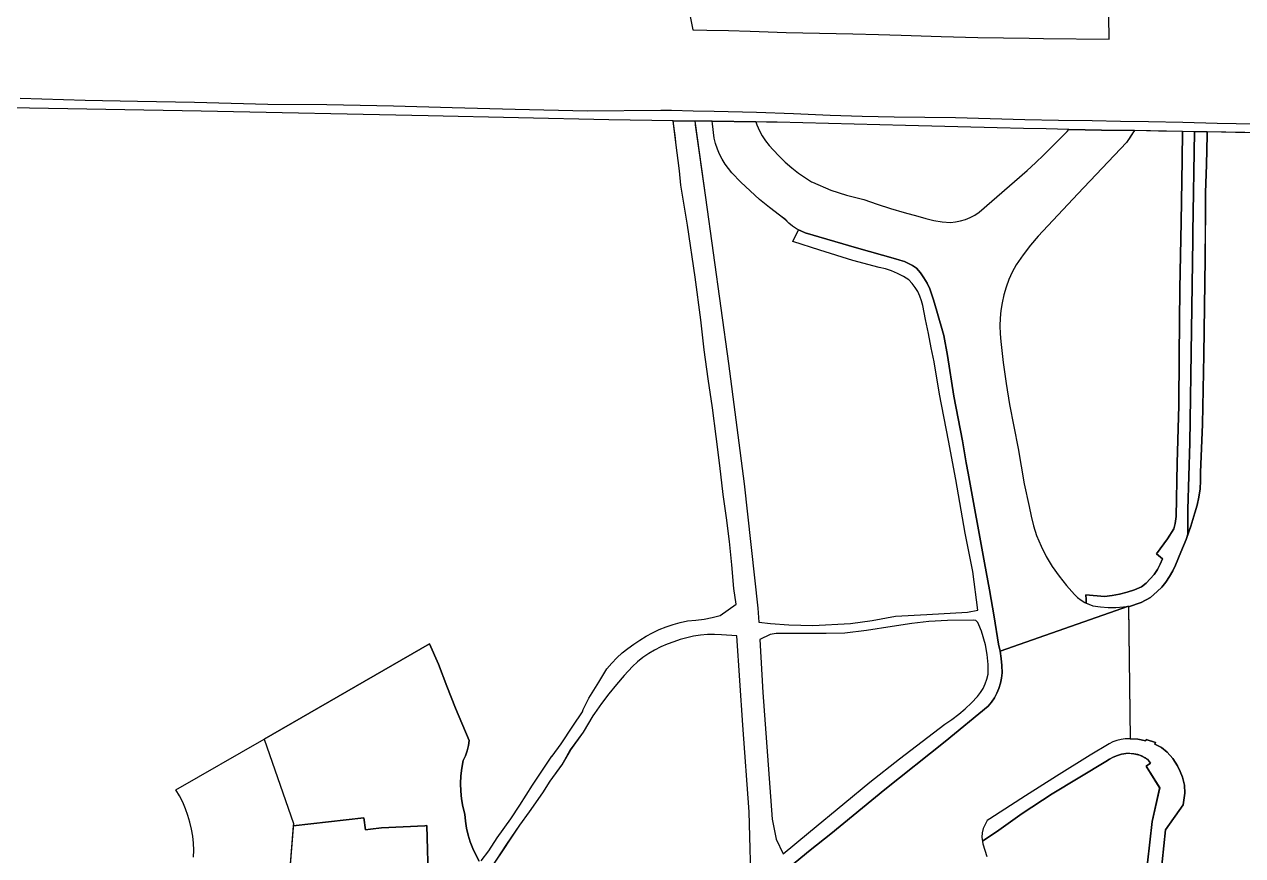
# Model space of a CAD drawing. Header units: inches. Extents: x 1273557 to 1282364, y 239587 to 246310.
# Drawn here: x 1278210 to 1278783, y 244284 to 244675 of the extents above; entities that cross this region are included whole.
import ezdxf

# ---------------------------------------------------------------- set-up
doc = ezdxf.new("R2010")
doc.units = ezdxf.units.IN
doc.header["$MEASUREMENT"] = 0
for name, color, linetype in [('BLDG-UW', 231, 'Continuous'), ('GRASS', 3, 'Continuous'), ('PATH', 253, 'Continuous'), ('PATH-ISLAND', 252, 'Continuous'), ('STREET-NONUW', 4, 'Continuous'), ('STREET-UW', 50, 'Continuous')]:
    doc.layers.add(name, color=color, linetype=linetype)
doc.layers.add('PRKG-UW-OFF', color=62, linetype='Continuous', lineweight=30)

msp = doc.modelspace()

# ---------------------------------------------------------------- linework, layer by layer
at = {"layer": 'BLDG-UW'}
msp.add_lwpolyline([(1278289.66, 244283.22), (1278289.72, 244286.56), (1278289.57, 244289.89), (1278289.22, 244293.21), (1278288.66, 244296.5), (1278287.91, 244299.75), (1278286.96, 244302.95), (1278285.82, 244306.08), (1278284.5, 244309.14), (1278282.99, 244312.11), (1278281.3, 244314.99), (1278322.86, 244338.72), (1278336.53, 244299.15), (1278333.67, 244262.26)], dxfattribs=at)
at = {"layer": 'GRASS'}
for points in [[(1278424.72, 244281.52), (1278428.3, 244286.27), (1278432.31, 244292.42), (1278438.62, 244301.39), (1278442.95, 244307.77), (1278448.85, 244317.12), (1278452.39, 244322.37), (1278458.03, 244330.75), (1278458.07, 244330.72), (1278462.39, 244336.56), (1278467.88, 244344.89), (1278472.31, 244351.67), (1278472.75, 244352.65), (1278475.36, 244358.02), (1278480.02, 244365.54), (1278483.86, 244371.8), (1278486.08, 244374.44), (1278488.45, 244376.94), (1278490.98, 244379.28), (1278493.65, 244381.45), (1278496.46, 244383.44), (1278499.38, 244385.25), (1278502.29, 244387.12), (1278505.31, 244388.81), (1278508.43, 244390.31), (1278511.65, 244391.61), (1278514.94, 244392.72), (1278518.3, 244393.62), (1278521.71, 244394.31), (1278525.61, 244394.64), (1278529.48, 244395.18), (1278533.33, 244395.92), (1278537.13, 244396.86), (1278544.51, 244402.15), (1278543.51, 244409.55), (1278542.55, 244420.64), (1278541.38, 244431.7), (1278540.01, 244442.75), (1278538.43, 244453.76), (1278536.86, 244467.37), (1278535.18, 244480.97), (1278533.39, 244494.56), (1278531.49, 244508.13), (1278529.48, 244521.68), (1278527.9, 244535.83), (1278525.3, 244555.89), (1278521.76, 244580.37), (1278518.54, 244599.22), (1278517.88, 244605.84), (1278516.3, 244619.19), (1278514.9, 244629.44), (1278484.72, 244629.86), (1278399.83, 244631.7), (1278293.25, 244633.91), (1278203.57, 244635.45)], [(1278551.84, 244264.24), (1278550.65, 244304.58), (1278547.66, 244345.28), (1278544.82, 244387.34), (1278537.67, 244387.85), (1278534.37, 244387.99), (1278531.08, 244387.92), (1278527.81, 244387.64), (1278524.57, 244387.15), (1278521.38, 244386.46), (1278518.26, 244385.56), (1278515.22, 244384.47), (1278512.15, 244383.41), (1278509.16, 244382.14), (1278506.26, 244380.66), (1278503.47, 244378.99), (1278500.79, 244377.13), (1278498.24, 244375.08), (1278495.84, 244372.86), (1278492.02, 244368.71), (1278488.32, 244364.42), (1278484.74, 244360), (1278481.3, 244355.45), (1278477.99, 244350.79), (1278477.3, 244349.67), (1278472.68, 244342.11), (1278466.66, 244333.71), (1278466.52, 244333.47), (1278462.82, 244326.95), (1278462.8, 244326.97), (1278457.02, 244319.07), (1278453.51, 244313.59), (1278447.27, 244304.64), (1278442.83, 244298.29), (1278436.8, 244289.43), (1278436.6, 244289.13), (1278429.34, 244278.12)], [(1278289.66, 244283.22), (1278289.72, 244286.56), (1278289.57, 244289.89), (1278289.22, 244293.21), (1278288.66, 244296.5), (1278287.91, 244299.75), (1278286.96, 244302.95), (1278285.82, 244306.08), (1278284.5, 244309.14), (1278282.99, 244312.11), (1278281.3, 244314.99), (1278322.86, 244338.72), (1278400.48, 244383.51), (1278404.78, 244374.02), (1278408.65, 244363.6), (1278412.75, 244353.26), (1278419.06, 244338.19), (1278418.76, 244335.71), (1278418.2, 244333.28), (1278417.38, 244330.93), (1278416.31, 244328.68), (1278415.64, 244325.12), (1278415.23, 244321.51), (1278415.08, 244317.89), (1278415.19, 244314.26), (1278415.55, 244310.65), (1278416.17, 244307.08), (1278417.05, 244303.56), (1278417.33, 244300.23), (1278417.85, 244296.94), (1278418.6, 244293.69), (1278419.58, 244290.5), (1278420.79, 244287.39), (1278422.21, 244284.37), (1278423.85, 244281.47)], [(1278737.93, 244280.69), (1278740, 244300), (1278743.52, 244315.6), (1278743.39, 244316.21), (1278737.29, 244326.1), (1278739.26, 244327.5), (1278738.26, 244328.79), (1278736.73, 244329.93), (1278735.06, 244330.85), (1278733.28, 244331.52), (1278731.43, 244331.94), (1278729.54, 244332.1), (1278727.65, 244331.99), (1278725.66, 244331.66), (1278723.7, 244331.12), (1278721.8, 244330.37), (1278719.98, 244329.43), (1278718.25, 244328.31), (1278693.11, 244313.12), (1278679, 244303.76), (1278668.08, 244296.04), (1278660.95, 244291.26), (1278660.31, 244290.83), (1278660.55, 244289.6), (1278661.37, 244286.59), (1278662.42, 244283.66)], [(1278399.95, 244269.63), (1278399.25, 244298.15), (1278398.23, 244298.1), (1278377.85, 244297.1), (1278372.82, 244296.52), (1278370.44, 244296.19), (1278369.65, 244301.77), (1278336.45, 244298.06), (1278333.67, 244262.26)]]:
    msp.add_lwpolyline(points, dxfattribs=at)
for points in [[(1278533.45, 244627.99), (1278533.29, 244629.19), (1278525.12, 244629.3), (1278525.28, 244628.16), (1278525.37, 244627.54), (1278530.17, 244593.3), (1278540.91, 244515.36), (1278548.35, 244458.8), (1278554.81, 244400.36), (1278555.19, 244393.83), (1278560.72, 244393.14), (1278569.4, 244392.52), (1278580.62, 244392.21), (1278598.31, 244393.05), (1278608.43, 244394.5), (1278619.43, 244396.55), (1278634.12, 244397.36), (1278653.33, 244398.52), (1278658.19, 244399.35), (1278655.81, 244417.63), (1278652.14, 244435.52), (1278647.73, 244460.82), (1278644.34, 244479.18), (1278640.17, 244500.98), (1278637.55, 244516.09), (1278636.21, 244522.72), (1278634.89, 244529.36), (1278633.57, 244535.99), (1278632.27, 244542.62), (1278631.72, 244544.86), (1278630.94, 244547.04), (1278629.94, 244549.12), (1278628.73, 244551.09), (1278627.32, 244552.93), (1278625.73, 244554.61), (1278623.14, 244556.25), (1278620.43, 244557.67), (1278617.61, 244558.83), (1278614.72, 244559.75), (1278611.77, 244560.4), (1278599.4, 244563.69), (1278583.82, 244568.55), (1278571.19, 244572.65), (1278573.93, 244578.14), (1278572.97, 244578.65), (1278571.12, 244579.88), (1278569.39, 244581.27), (1278567.86, 244582.77), (1278567.8, 244582.82), (1278564.97, 244584.99), (1278560.2, 244588.61), (1278555.58, 244592.43), (1278551.1, 244596.42), (1278546.78, 244600.59), (1278542.62, 244604.93), (1278540.9, 244606.94), (1278539.34, 244609.09), (1278537.96, 244611.34), (1278536.76, 244613.7), (1278535.75, 244616.14), (1278534.93, 244618.66), (1278534.32, 244621.23)], [(1278624.21, 244627.2), (1278563.81, 244628.77), (1278558.82, 244628.83), (1278553.83, 244628.9), (1278554.24, 244627.56), (1278555.48, 244624.7), (1278556.8, 244622.26), (1278558.33, 244619.96), (1278560.06, 244617.8), (1278561.98, 244615.8), (1278564.72, 244612.83), (1278567.62, 244610.01), (1278570.66, 244607.34), (1278573.84, 244604.85), (1278577.14, 244602.53), (1278580.05, 244600.72), (1278580.38, 244600.51), (1278589.02, 244596.74), (1278596.44, 244594.41), (1278604.57, 244592.42), (1278610.8, 244590.23), (1278617.1, 244588.19), (1278623.46, 244586.31), (1278629.87, 244584.59), (1278633.63, 244583.46), (1278637.47, 244582.6), (1278641.36, 244581.99), (1278645.28, 244581.65), (1278647.66, 244581.91), (1278650.02, 244582.39), (1278652.33, 244583.09), (1278654.57, 244583.99), (1278656.73, 244585.1), (1278658.78, 244586.39), (1278681.36, 244606.04), (1278685.25, 244609.7), (1278689.15, 244613.36), (1278696.72, 244620.91), (1278700.04, 244624.43), (1278700.93, 244625.37), (1278690.26, 244625.57), (1278679.6, 244625.77), (1278667.28, 244626.09)], [(1278753.09, 244550.55), (1278753.64, 244581.8), (1278754.18, 244611), (1278754.26, 244624.37), (1278731.69, 244624.79), (1278730.96, 244623.67), (1278729.72, 244621.77), (1278728.02, 244619.15), (1278705.05, 244595.13), (1278686.51, 244575.2), (1278682.89, 244570.89), (1278679.4, 244566.35), (1278676.12, 244561.66), (1278674.33, 244558.29), (1278672.76, 244554.81), (1278671.44, 244551.23), (1278670.36, 244547.57), (1278669.53, 244543.85), (1278668.93, 244540.25), (1278668.56, 244536.62), (1278668.44, 244532.98), (1278668.56, 244529.33), (1278668.91, 244525.7), (1278670.03, 244515.82), (1278671.38, 244505.96), (1278672.97, 244496.07), (1278677.02, 244475.43), (1278679.88, 244458.84), (1278682.32, 244448.17), (1278683.14, 244443.53), (1278684.25, 244438.96), (1278685.65, 244434.46), (1278687.82, 244429.43), (1278690.3, 244424.55), (1278693.08, 244419.84), (1278696.38, 244415.35), (1278699.87, 244410.99), (1278703.53, 244406.78), (1278705.01, 244405.35), (1278706.65, 244404.1), (1278708.4, 244403.03), (1278709.05, 244402.73), (1278709.02, 244403.33), (1278708.97, 244404.39), (1278708.88, 244406.57), (1278717.64, 244405.8), (1278721.23, 244406.21), (1278724.78, 244406.88), (1278728.28, 244407.78), (1278731.71, 244408.93), (1278735.06, 244410.32), (1278737.2, 244412.1), (1278739.16, 244414.07), (1278740.94, 244416.22), (1278742.5, 244418.52), (1278743.85, 244420.96), (1278744.97, 244423.51), (1278742.02, 244425.83), (1278747.19, 244432.94), (1278750.22, 244437.68), (1278750.81, 244440.19), (1278751.26, 244443.41), (1278751.88, 244468.48), (1278752.65, 244495.55), (1278752.7, 244518.97)], [(1278765.61, 244608.66), (1278765.88, 244622.84), (1278765.91, 244624.15), (1278765.06, 244624.17), (1278759.92, 244624.26), (1278759.16, 244576.89), (1278759.1, 244573.48), (1278758.61, 244530.92), (1278757.76, 244478.05), (1278756.78, 244446.64), (1278756.84, 244436.71), (1278756.85, 244435.04), (1278758.19, 244438.83), (1278760.15, 244445.08), (1278761.21, 244448.78), (1278762.02, 244452.55), (1278762.56, 244456.37), (1278762.83, 244460.22), (1278762.83, 244464.07), (1278763.65, 244486.82), (1278764.29, 244519.41), (1278764.97, 244564.68), (1278765.06, 244578.76), (1278765.17, 244595.75)], [(1278621.37, 244329.47), (1278642.61, 244345.77), (1278645.95, 244348.02), (1278649.16, 244350.46), (1278652.24, 244353.06), (1278655.18, 244355.83), (1278657.96, 244358.76), (1278659.4, 244360.63), (1278660.64, 244362.64), (1278661.65, 244364.77), (1278662.44, 244366.99), (1278662.98, 244369.29), (1278662.93, 244373.92), (1278662.52, 244378.54), (1278661.76, 244383.11), (1278659.8, 244389.53), (1278658.62, 244392.57), (1278658.16, 244393.65), (1278657.16, 244394.54), (1278656.08, 244394.75), (1278643.95, 244394.53), (1278635.19, 244394.01), (1278627.1, 244393.14), (1278617.92, 244391.75), (1278605.84, 244389.84), (1278595.67, 244388.52), (1278586.8, 244388.38), (1278563.45, 244388.36), (1278560.55, 244387.99), (1278555.68, 244385.54), (1278557.14, 244360.74), (1278561.57, 244301.23), (1278563.31, 244291.69), (1278566.71, 244284.92), (1278578.59, 244294.78), (1278595.64, 244308.9), (1278607.45, 244318.48)]]:
    msp.add_lwpolyline(points, close=True, dxfattribs=at)
at = {"layer": 'PATH'}
for points in [[(1278208.17, 244640.09), (1278238.62, 244639.09), (1278263.27, 244638.65), (1278289.98, 244638.15), (1278324.56, 244637.3), (1278352.21, 244637.12), (1278383.6, 244636.39), (1278411.08, 244635.63), (1278440.76, 244634.86), (1278474.6, 244634.12), (1278509.16, 244634.45), (1278514.23, 244634.34), (1278524.45, 244634.12), (1278534.2, 244633.91), (1278554.17, 244633.48), (1278571.48, 244632.76), (1278588.79, 244632.04), (1278603.79, 244631.63), (1278618.78, 244631.22), (1278633.2, 244631.08), (1278647.62, 244630.94), (1278663.9, 244630.46), (1278680.17, 244629.98), (1278696.02, 244629.72), (1278711.87, 244629.47), (1278725.13, 244629.31), (1278738.39, 244629.15), (1278754.53, 244628.7), (1278770.67, 244628.25), (1278779.48, 244628.13), (1278788.3, 244628)], [(1278792.44, 244623.67), (1278765.91, 244624.15), (1278765.06, 244624.17), (1278762.49, 244624.21), (1278759.92, 244624.26), (1278754.26, 244624.37), (1278742.98, 244624.58), (1278731.69, 244624.79), (1278716.31, 244625.08), (1278708.62, 244625.23), (1278700.93, 244625.37), (1278690.26, 244625.57), (1278679.6, 244625.77), (1278667.28, 244626.09), (1278624.21, 244627.2), (1278563.81, 244628.77), (1278558.82, 244628.83), (1278553.83, 244628.9), (1278543.56, 244629.04), (1278533.29, 244629.19), (1278525.12, 244629.3), (1278514.9, 244629.44), (1278484.72, 244629.86), (1278399.83, 244631.7), (1278293.25, 244633.91), (1278203.57, 244635.45)], [(1278424.72, 244281.52), (1278428.3, 244286.27), (1278432.31, 244292.42), (1278438.62, 244301.39), (1278442.95, 244307.77), (1278448.85, 244317.12), (1278452.39, 244322.37), (1278458.03, 244330.75), (1278458.07, 244330.72), (1278462.39, 244336.56), (1278467.88, 244344.89), (1278472.31, 244351.67), (1278472.75, 244352.65), (1278475.36, 244358.02), (1278480.02, 244365.54), (1278483.86, 244371.8), (1278486.08, 244374.44), (1278488.45, 244376.94), (1278490.98, 244379.28), (1278493.65, 244381.45), (1278496.46, 244383.44), (1278499.38, 244385.25), (1278502.29, 244387.12), (1278505.31, 244388.81), (1278508.43, 244390.31), (1278511.65, 244391.61), (1278514.94, 244392.72), (1278518.3, 244393.62), (1278521.71, 244394.31), (1278525.61, 244394.64), (1278529.48, 244395.18), (1278533.33, 244395.92), (1278537.13, 244396.86), (1278544.51, 244402.15), (1278543.51, 244409.55), (1278542.55, 244420.64), (1278541.38, 244431.7), (1278540.01, 244442.75), (1278538.43, 244453.76), (1278536.86, 244467.37), (1278535.18, 244480.97), (1278533.39, 244494.56), (1278531.49, 244508.13), (1278529.48, 244521.68), (1278527.9, 244535.83), (1278525.3, 244555.89), (1278521.76, 244580.37), (1278518.54, 244599.22), (1278517.88, 244605.84), (1278516.3, 244619.19), (1278516.02, 244621.24), (1278514.9, 244629.44), (1278525.12, 244629.3), (1278525.28, 244628.16), (1278526.22, 244621.45), (1278530.17, 244593.3), (1278540.91, 244515.36), (1278548.35, 244458.8), (1278554.81, 244400.36), (1278555.19, 244393.83), (1278560.72, 244393.14), (1278569.4, 244392.52), (1278580.62, 244392.21), (1278598.31, 244393.05), (1278608.43, 244394.5), (1278619.43, 244396.55), (1278634.12, 244397.36), (1278653.33, 244398.52), (1278658.19, 244399.35), (1278655.81, 244417.63), (1278652.14, 244435.52), (1278647.73, 244460.82), (1278644.34, 244479.18), (1278640.17, 244500.98), (1278637.55, 244516.09), (1278636.21, 244522.72), (1278634.89, 244529.36), (1278633.57, 244535.99), (1278632.27, 244542.62), (1278631.72, 244544.86), (1278630.94, 244547.04), (1278629.94, 244549.12), (1278628.73, 244551.09), (1278627.32, 244552.93), (1278625.73, 244554.61), (1278623.14, 244556.25), (1278620.43, 244557.67), (1278617.61, 244558.83), (1278614.72, 244559.75), (1278611.77, 244560.4), (1278599.4, 244563.69), (1278583.82, 244568.55), (1278571.19, 244572.65), (1278573.93, 244578.14), (1278574.92, 244577.62), (1278576.95, 244576.77), (1278601.17, 244569.77), (1278619.45, 244564.45), (1278621.56, 244563.95), (1278623.61, 244563.26), (1278625.59, 244562.39), (1278627.47, 244561.33), (1278629.25, 244560.11), (1278631.15, 244557.93), (1278632.84, 244555.58), (1278634.32, 244553.09), (1278635.57, 244550.48), (1278637.31, 244545.2), (1278638.85, 244539.85), (1278642.09, 244528.46), (1278643.86, 244519.11), (1278646.87, 244499.97), (1278650.86, 244479.06), (1278652.67, 244468.72), (1278653.64, 244463.73), (1278661.24, 244421.71), (1278663.55, 244408.97), (1278665.78, 244396.21), (1278667.92, 244383.45), (1278668.64, 244380.1), (1278669.14, 244376.72), (1278669.44, 244373.31), (1278669.51, 244369.89), (1278669.26, 244367.43), (1278668.77, 244365.01), (1278668.05, 244362.64), (1278667.11, 244360.37), (1278665.95, 244358.19), (1278664.59, 244356.14), (1278663.04, 244354.24), (1278642.83, 244337.64), (1278614.5, 244315.13), (1278589.11, 244294.33), (1278579.37, 244286.51), (1278569.69, 244278.6)], [(1278551.84, 244264.24), (1278550.65, 244304.58), (1278547.66, 244345.28), (1278544.82, 244387.34), (1278537.67, 244387.85), (1278534.37, 244387.99), (1278531.08, 244387.92), (1278527.81, 244387.64), (1278524.57, 244387.15), (1278521.38, 244386.46), (1278518.26, 244385.56), (1278515.22, 244384.47), (1278512.15, 244383.41), (1278509.16, 244382.14), (1278506.26, 244380.66), (1278503.47, 244378.99), (1278500.79, 244377.13), (1278498.24, 244375.08), (1278495.84, 244372.86), (1278492.02, 244368.71), (1278488.32, 244364.42), (1278484.74, 244360), (1278481.3, 244355.45), (1278477.99, 244350.79), (1278477.3, 244349.67), (1278472.68, 244342.11), (1278466.64, 244333.68), (1278462.96, 244327.19), (1278457.02, 244319.07), (1278453.51, 244313.59), (1278447.27, 244304.64), (1278442.83, 244298.29), (1278436.73, 244289.33), (1278429.34, 244278.12)], [(1278743.95, 244273.54), (1278746.33, 244296.07), (1278754.63, 244307.94), (1278755.48, 244313.33), (1278755.28, 244317.15), (1278754.29, 244320.9), (1278753.28, 244323.58), (1278752.01, 244326.15), (1278749.78, 244329.7), (1278747.13, 244332.58), (1278744.37, 244334.91), (1278741.37, 244336.43), (1278741.63, 244337.27), (1278737.25, 244338.62), (1278737.04, 244337.95), (1278733.3, 244338.78), (1278729.76, 244338.96), (1278727.44, 244338.88), (1278725.44, 244338.61), (1278723.49, 244338.13), (1278721.62, 244337.46), (1278719.85, 244336.6), (1278710.87, 244331.28), (1278695.07, 244321.42), (1278680.52, 244312.12), (1278663.74, 244301.31), (1278662.53, 244300.5), (1278661.51, 244298.7), (1278660.72, 244296.77), (1278660.2, 244294.74), (1278659.96, 244292.66), (1278660.31, 244290.83), (1278668.08, 244296.04), (1278679, 244303.76), (1278693.11, 244313.12), (1278718.25, 244328.31), (1278719.98, 244329.43), (1278721.8, 244330.37), (1278723.7, 244331.12), (1278725.66, 244331.66), (1278728.73, 244332.17), (1278731.43, 244331.94), (1278734.24, 244331.3), (1278737.86, 244329.31), (1278739.26, 244327.5), (1278737.29, 244326.1), (1278743.59, 244315.89), (1278740, 244300), (1278737.93, 244280.69)]]:
    msp.add_lwpolyline(points, dxfattribs=at)
msp.add_lwpolyline([(1278759.1, 244573.48), (1278759.16, 244576.89), (1278759.92, 244624.26), (1278754.26, 244624.37), (1278754.18, 244611), (1278753.64, 244581.8), (1278753.09, 244550.55), (1278752.7, 244518.97), (1278752.65, 244495.55), (1278751.88, 244468.48), (1278751.26, 244443.41), (1278750.81, 244440.19), (1278750.22, 244437.68), (1278747.19, 244432.94), (1278742.02, 244425.83), (1278744.97, 244423.51), (1278743.85, 244420.96), (1278742.5, 244418.52), (1278740.94, 244416.22), (1278739.16, 244414.07), (1278737.2, 244412.1), (1278735.06, 244410.32), (1278731.71, 244408.93), (1278728.28, 244407.78), (1278724.78, 244406.88), (1278721.23, 244406.21), (1278717.64, 244405.8), (1278708.88, 244406.57), (1278708.97, 244404.39), (1278709.02, 244403.33), (1278709.05, 244402.73), (1278710.27, 244402.16), (1278712.21, 244401.5), (1278715.76, 244400.96), (1278719.36, 244400.68), (1278722.96, 244400.68), (1278726.56, 244400.94), (1278729, 244401.26), (1278729, 244401.01), (1278734.92, 244402.96), (1278739.26, 244405.36), (1278742.48, 244408.1), (1278744.61, 244410.28), (1278746.54, 244412.63), (1278748.25, 244415.15), (1278749.73, 244417.81), (1278750.97, 244420.59), (1278753.6, 244426.58), (1278756.01, 244432.67), (1278756.85, 244435.04), (1278756.84, 244436.71), (1278756.78, 244446.64), (1278757.76, 244478.05), (1278758.61, 244530.92)], close=True, dxfattribs=at)
at = {"layer": 'PATH-ISLAND'}
msp.add_lwpolyline([(1278652.24, 244353.06), (1278655.18, 244355.83), (1278657.96, 244358.76), (1278659.4, 244360.63), (1278660.64, 244362.64), (1278661.65, 244364.77), (1278662.44, 244366.99), (1278662.98, 244369.29), (1278662.93, 244373.92), (1278662.52, 244378.54), (1278661.76, 244383.11), (1278659.8, 244389.53), (1278658.62, 244392.57), (1278658.16, 244393.65), (1278657.16, 244394.54), (1278656.08, 244394.75), (1278643.95, 244394.53), (1278635.19, 244394.01), (1278627.1, 244393.14), (1278617.92, 244391.75), (1278605.84, 244389.84), (1278595.67, 244388.52), (1278586.8, 244388.38), (1278563.45, 244388.36), (1278560.55, 244387.99), (1278555.68, 244385.54), (1278557.14, 244360.74), (1278561.57, 244301.23), (1278563.31, 244291.69), (1278566.71, 244284.92), (1278578.59, 244294.78), (1278595.64, 244308.9), (1278607.45, 244318.48), (1278621.37, 244329.47), (1278642.61, 244345.77), (1278645.95, 244348.02), (1278649.16, 244350.46)], close=True, dxfattribs=at)
at = {"layer": 'PRKG-UW-OFF'}
msp.add_lwpolyline([(1278719.87, 244667.7), (1278719.54, 244689.67), (1278577.51, 244691.95), (1278578.5, 244752.7), (1278568.64, 244752.86), (1278574.94, 245168.03), (1278424.87, 245164.23), (1278524.25, 244672.22), (1278530.74, 244672.05), (1278540.98, 244671.8), (1278551.22, 244671.54), (1278559.66, 244671.26), (1278568.09, 244670.98), (1278583.73, 244670.62), (1278599.37, 244670.26), (1278611.5, 244669.9), (1278622.1, 244669.58), (1278640.89, 244669.02), (1278658.15, 244668.51), (1278682.19, 244668.19), (1278689.02, 244668.1)], close=True, dxfattribs=at)
at = {"layer": 'STREET-NONUW'}
msp.add_lwpolyline([(1278580.38, 244600.51), (1278589.02, 244596.74), (1278596.44, 244594.41), (1278604.57, 244592.42), (1278610.8, 244590.23), (1278617.1, 244588.19), (1278623.46, 244586.31), (1278629.87, 244584.59), (1278633.63, 244583.46), (1278637.47, 244582.6), (1278641.36, 244581.99), (1278645.28, 244581.65), (1278647.66, 244581.91), (1278650.02, 244582.39), (1278652.33, 244583.09), (1278654.57, 244583.99), (1278656.73, 244585.1), (1278658.78, 244586.39), (1278681.36, 244606.04), (1278685.25, 244609.7), (1278689.15, 244613.36), (1278696.72, 244620.91), (1278700.04, 244624.43), (1278700.93, 244625.37), (1278716.31, 244625.08), (1278731.69, 244624.79), (1278730.96, 244623.67), (1278728.02, 244619.15), (1278705.05, 244595.13), (1278686.51, 244575.2), (1278682.89, 244570.89), (1278679.4, 244566.35), (1278676.12, 244561.66), (1278674.33, 244558.29), (1278672.76, 244554.81), (1278671.44, 244551.23), (1278670.36, 244547.57), (1278669.53, 244543.85), (1278668.93, 244540.25), (1278668.56, 244536.62), (1278668.44, 244532.98), (1278668.56, 244529.33), (1278668.91, 244525.7), (1278670.03, 244515.82), (1278671.38, 244505.96), (1278672.97, 244496.07), (1278677.02, 244475.43), (1278679.88, 244458.84), (1278682.32, 244448.17), (1278683.14, 244443.53), (1278684.25, 244438.96), (1278685.65, 244434.46), (1278687.82, 244429.43), (1278690.3, 244424.55), (1278693.08, 244419.84), (1278696.38, 244415.35), (1278699.87, 244410.99), (1278703.53, 244406.78), (1278705.01, 244405.35), (1278706.65, 244404.1), (1278708.4, 244403.03), (1278710.27, 244402.16), (1278712.21, 244401.5), (1278715.76, 244400.96), (1278719.36, 244400.68), (1278722.96, 244400.68), (1278726.56, 244400.94), (1278729, 244401.26), (1278668.64, 244380.1), (1278667.92, 244383.45), (1278665.78, 244396.21), (1278663.55, 244408.97), (1278661.24, 244421.71), (1278653.64, 244463.73), (1278652.67, 244468.72), (1278650.86, 244479.06), (1278646.87, 244499.97), (1278643.86, 244519.11), (1278642.09, 244528.46), (1278638.85, 244539.85), (1278637.31, 244545.2), (1278635.57, 244550.48), (1278634.32, 244553.09), (1278632.84, 244555.58), (1278631.15, 244557.93), (1278629.25, 244560.11), (1278627.47, 244561.33), (1278625.59, 244562.39), (1278623.61, 244563.26), (1278621.56, 244563.95), (1278619.45, 244564.45), (1278601.17, 244569.77), (1278576.95, 244576.77), (1278574.92, 244577.62), (1278573.93, 244578.14), (1278572.97, 244578.65), (1278571.12, 244579.88), (1278569.39, 244581.27), (1278567.84, 244582.79), (1278564.97, 244584.99), (1278560.2, 244588.61), (1278555.58, 244592.43), (1278551.1, 244596.42), (1278546.78, 244600.59), (1278542.62, 244604.93), (1278540.9, 244606.94), (1278539.34, 244609.09), (1278537.96, 244611.34), (1278536.76, 244613.7), (1278535.75, 244616.14), (1278534.93, 244618.66), (1278534.32, 244621.23), (1278533.45, 244627.99), (1278533.29, 244629.19), (1278553.83, 244628.9), (1278554.24, 244627.56), (1278555.48, 244624.7), (1278556.8, 244622.26), (1278558.33, 244619.96), (1278560.06, 244617.8), (1278561.98, 244615.8), (1278564.72, 244612.83), (1278567.62, 244610.01), (1278570.66, 244607.34), (1278573.84, 244604.85), (1278577.14, 244602.53), (1278580.05, 244600.72)], close=True, dxfattribs=at)
msp.add_lwpolyline([(1278792.44, 244623.67), (1278779.17, 244623.91), (1278765.91, 244624.15), (1278765.88, 244622.84), (1278765.61, 244608.66), (1278765.17, 244595.75), (1278764.97, 244564.68), (1278764.29, 244519.41), (1278763.65, 244486.82), (1278762.83, 244464.07), (1278762.83, 244460.22), (1278762.56, 244456.37), (1278762.02, 244452.55), (1278761.21, 244448.78), (1278760.15, 244445.08), (1278758.19, 244438.83), (1278756.01, 244432.67), (1278753.6, 244426.58), (1278750.97, 244420.59), (1278749.73, 244417.81), (1278748.25, 244415.15), (1278746.54, 244412.63), (1278744.61, 244410.28), (1278742.48, 244408.1), (1278739.26, 244405.36), (1278734.92, 244402.96), (1278729, 244401.01), (1278729.76, 244338.96), (1278733.3, 244338.78), (1278737.04, 244337.95), (1278737.25, 244338.62), (1278741.63, 244337.27), (1278741.37, 244336.43), (1278744.37, 244334.91), (1278747.13, 244332.58), (1278749.78, 244329.7), (1278752.01, 244326.15), (1278753.28, 244323.58), (1278754.29, 244320.9), (1278755.28, 244317.15), (1278755.48, 244313.33), (1278754.63, 244307.94), (1278746.33, 244296.07), (1278743.95, 244273.54)], dxfattribs=at)
at = {"layer": 'STREET-UW'}
for points in [[(1278569.69, 244278.6), (1278579.37, 244286.51), (1278589.11, 244294.33), (1278614.5, 244315.13), (1278642.83, 244337.64), (1278663.04, 244354.24), (1278664.59, 244356.14), (1278665.95, 244358.19), (1278667.11, 244360.37), (1278668.05, 244362.64), (1278668.77, 244365.01), (1278669.26, 244367.43), (1278669.51, 244369.89), (1278669.44, 244373.31), (1278669.14, 244376.72), (1278668.64, 244380.1), (1278729, 244401.26), (1278729.76, 244338.96), (1278727.44, 244338.88), (1278725.44, 244338.61), (1278723.49, 244338.13), (1278721.62, 244337.46), (1278719.85, 244336.6), (1278710.87, 244331.28), (1278695.07, 244321.42), (1278680.52, 244312.12), (1278663.74, 244301.31), (1278662.53, 244300.5), (1278661.51, 244298.7), (1278660.72, 244296.77), (1278660.2, 244294.74), (1278659.96, 244292.66), (1278660.55, 244289.6), (1278661.37, 244286.59), (1278662.42, 244283.66)], [(1278423.85, 244281.47), (1278422.21, 244284.37), (1278420.79, 244287.39), (1278419.58, 244290.5), (1278418.6, 244293.69), (1278417.85, 244296.94), (1278417.33, 244300.23), (1278417.05, 244303.56), (1278416.17, 244307.08), (1278415.55, 244310.65), (1278415.19, 244314.26), (1278415.08, 244317.89), (1278415.23, 244321.51), (1278415.64, 244325.12), (1278416.31, 244328.68), (1278417.38, 244330.93), (1278418.2, 244333.28), (1278418.76, 244335.71), (1278419.06, 244338.19), (1278412.75, 244353.26), (1278408.65, 244363.6), (1278404.78, 244374.02), (1278400.48, 244383.51), (1278322.86, 244338.72), (1278336.53, 244299.15), (1278336.45, 244298.06), (1278369.65, 244301.77), (1278370.44, 244296.19), (1278372.82, 244296.52), (1278377.85, 244297.1), (1278398.23, 244298.1), (1278399.25, 244298.15), (1278399.95, 244269.63)]]:
    msp.add_lwpolyline(points, dxfattribs=at)

doc.saveas('drawing.dxf')
